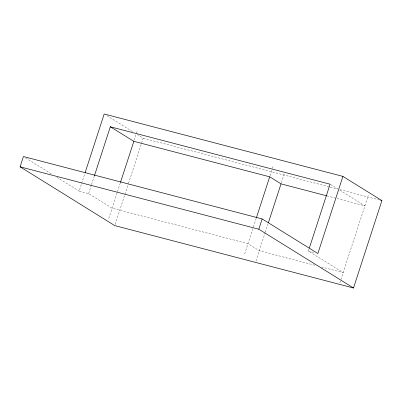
<?xml version="1.0" encoding="UTF-8"?>
<svg xmlns="http://www.w3.org/2000/svg" width="402" height="402" viewBox="0 0 402 402"><rect width="100%" height="100%" fill="white"/><g stroke="black" fill="none" stroke-linecap="round" stroke-linejoin="round"><path stroke-width="0.3" stroke-dasharray="2.01 1.51" d="M314.816 265.23L259.29 250.722L247.979 243.697L112.113 208.186L88.616 193.598L79.134 191.121L81.445 184M81.636 183.407L84.912 173.322M88.616 193.598L91.329 185.247M91.525 184.649L94.239 176.297M108.771 218.467L120.258 183.111M134.208 140.177L137.177 131.037M115.158 224.416L128.298 183.99M128.489 183.392L143.172 138.208L137.378 134.61M244.637 253.979L253.215 227.577M253.411 226.979L256.32 218.025M270.074 175.689L272.3 168.83M272.486 168.262L273.043 166.549M255.948 261.004L265.109 232.808M265.305 232.21L268.018 223.854M281.39 182.714L284.355 173.574M321.454 266.968L343.182 272.646L308.374 251.034L308.957 249.24M339.841 282.928L368.232 195.538M143.172 138.208L329.66 186.945M330.268 187.106L337.554 189.01M339.986 189.643L380.684 200.281M326.876 195.864L364.89 205.819L339.579 190.101M308.374 251.034L314.304 252.582M330.615 184.533L337.469 188.794M106.821 115.635L133.69 132.318M25.562 157.855L52.079 174.322M56.853 177.287L79.134 191.121"/><path stroke-width="0.6" d="M342.916 176.393L381.9 200.598L353.504 287.998L114.776 225.607L20.1 166.82L23.442 156.539L262.169 218.929L317.861 253.511L342.916 176.393L104.188 114.002L85.108 172.729M94.435 175.699L110.329 126.776L330.087 184.206L309.344 248.049M120.454 182.513L133.836 141.323L110.329 126.776M256.511 217.427L269.702 176.83L133.836 141.323M353.504 287.998L258.828 229.215L262.169 218.929M268.405 222.663L281.018 183.855L269.702 176.83M380.684 200.281L381.9 200.598M281.018 183.855L326.876 195.864M20.1 166.82L258.828 229.215"/></g></svg>
